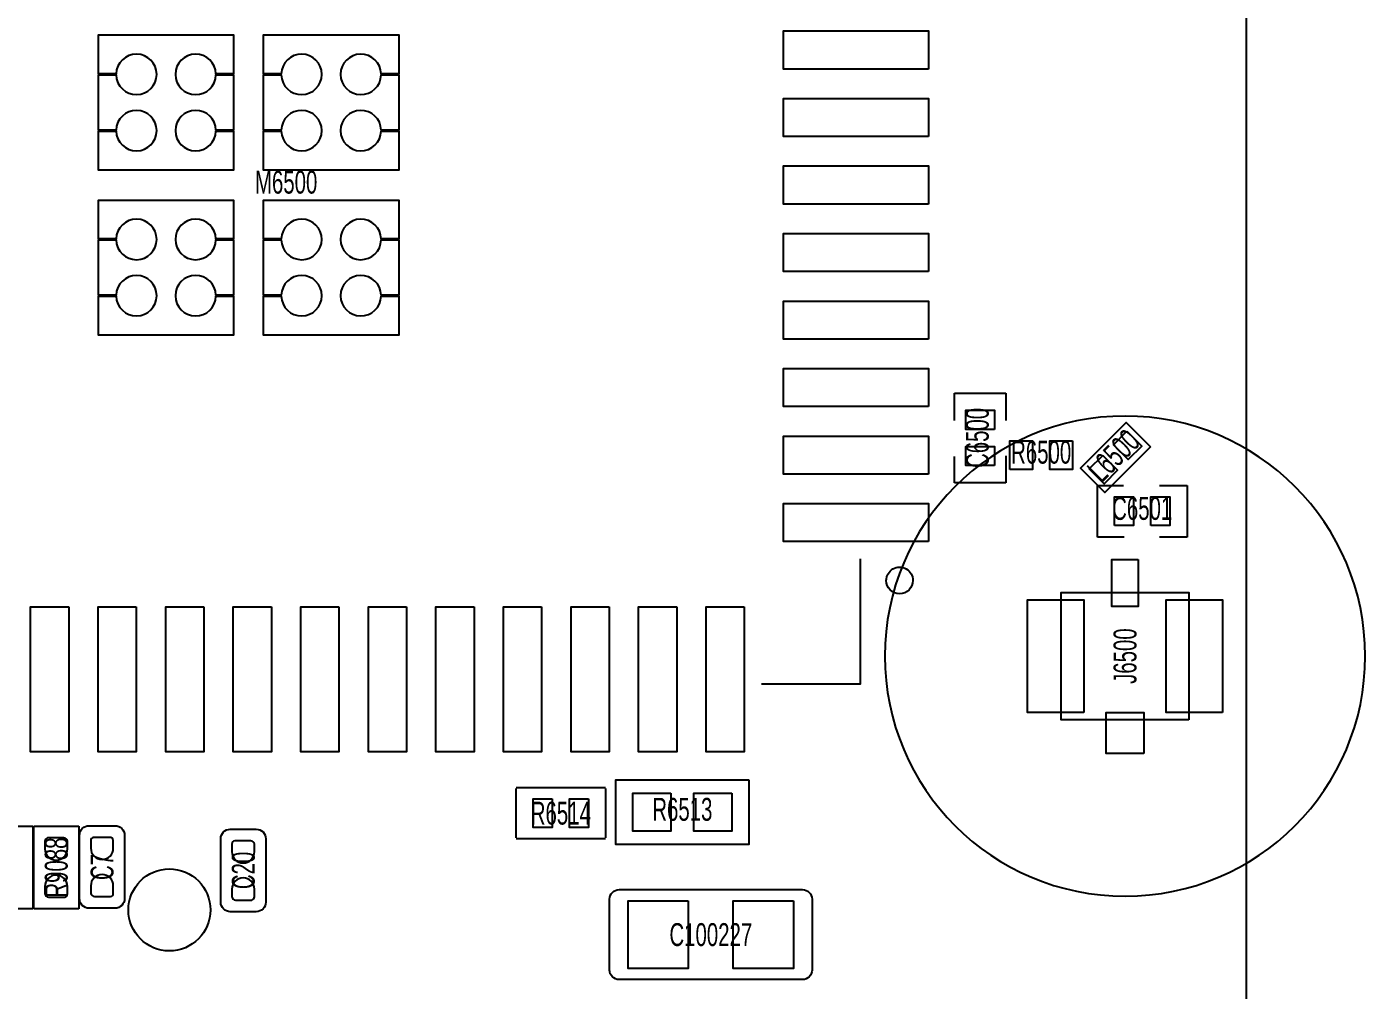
# Model space of a CAD drawing. Extents: x -30 to 128, y -44 to 82.
# Drawn here: x 96.34 to 114.17, y 28.63 to 41.47 of the extents above; entities that cross this region are included whole.
import ezdxf
from ezdxf.enums import TextEntityAlignment as Align

# ---------------------------------------------------------------- set-up
doc = ezdxf.new("R2010")
doc.units = 0
for name, color, linetype in [('BG_OUTLINE', 7, 'CONTINUOUS'), ('PG_ASSEMBLY_TOP', 7, 'CONTINUOUS'), ('PG_SILKSCREEN_TOP', 7, 'CONTINUOUS'), ('PIN_TOP', 3, 'CONTINUOUS'), ('RD_ASSEMBLY_TOP', 70, 'CONTINUOUS'), ('RD_SILKSCREEN_TOP', 7, 'CONTINUOUS')]:
    doc.layers.add(name, color=color, linetype=linetype)

msp = doc.modelspace()

# ---------------------------------------------------------------- linework, layer by layer
at = {"layer": 'BG_OUTLINE'}
msp.add_lwpolyline([(-2.54, 28.507944), (-2.54, 67.507866, -0.414214), (-0.508, 69.539866), (110.555786, 69.539866, -0.414214), (112.587786, 67.507866), (112.587786, -11.684, -0.414214), (110.555786, -13.716), (-0.508, -13.716, -0.414214), (-2.54, -11.684), (-2.54, 28.507944)], format="xyb", dxfattribs=at)
at = {"layer": 'PG_ASSEMBLY_TOP'}
for points in [[(108.701332, 36.586668), (109.387132, 36.586668)], [(108.701332, 36.221416), (108.701332, 36.586668)], [(109.387132, 36.586668), (109.387132, 36.220146)], [(111.314484, 35.872674), (110.703868, 35.262058), (110.38078, 35.585146), (110.991396, 36.195762), (111.314484, 35.872674)], [(108.701332, 35.392868), (108.701332, 35.74034)], [(109.387132, 35.751008), (109.387132, 35.392868)], [(109.387132, 35.392868), (108.701332, 35.392868)], [(110.606332, 34.668968), (110.606332, 35.354768)], [(110.606332, 35.354768), (110.953804, 35.354768)], [(111.43488, 35.354768), (111.800132, 35.354768)], [(111.800132, 35.354768), (111.800132, 34.668968)], [(110.964472, 34.668968), (110.606332, 34.668968)], [(111.800132, 34.668968), (111.43361, 34.668968)], [(105.966006, 31.428182), (104.188006, 31.428182), (104.188006, 30.573218), (105.966006, 30.573218), (105.966006, 31.428182)], [(102.860856, 31.330646), (104.054656, 31.330646)], [(102.860856, 30.66034), (102.860856, 31.315152)], [(104.054656, 31.315152), (104.054656, 30.66034)], [(95.825056, 30.812486), (96.425004, 30.812486)], [(96.425004, 30.812486), (96.425004, 29.712666)], [(96.435672, 30.812232), (97.03562, 30.812232)], [(96.435672, 29.712412), (96.435672, 30.812232)], [(97.03562, 30.812232), (97.03562, 29.712412)], [(97.04578, 29.847286), (97.04578, 30.69336)], [(97.17278, 30.82036), (97.518982, 30.82036)], [(97.645982, 30.69336), (97.645982, 29.847286)], [(99.054412, 30.773878), (99.400614, 30.773878)], [(98.927412, 29.800804), (98.927412, 30.646878)], [(99.527614, 30.646878), (99.527614, 29.800804)], [(104.054656, 30.644846), (102.860856, 30.644846)], [(96.425004, 29.712666), (95.825056, 29.712666)], [(97.03562, 29.712412), (96.435672, 29.712412)], [(97.518982, 29.720286), (97.17278, 29.720286)], [(99.400614, 29.673804), (99.054412, 29.673804)]]:
    msp.add_lwpolyline(points, dxfattribs=at)
for points in [[(114.174524, 33.081214, 1), (107.77474, 33.081214, 1), (114.174524, 33.081214)], [(97.04578, 30.69336, -0.414214), (97.17278, 30.82036)], [(97.518982, 30.82036, -0.414214), (97.645982, 30.69336)], [(98.927412, 30.646878, -0.414214), (99.054412, 30.773878)], [(99.400614, 30.773878, -0.414214), (99.527614, 30.646878)], [(97.17278, 29.720286, -0.414214), (97.04578, 29.847286)], [(97.645982, 29.847286, -0.414214), (97.518982, 29.720286)], [(99.054412, 29.673804, -0.414214), (98.927412, 29.800804)], [(99.527614, 29.800804, -0.414214), (99.400614, 29.673804)]]:
    msp.add_lwpolyline(points, format="xyb", dxfattribs=at)
msp.add_lwpolyline([(111.824516, 32.23133), (110.124748, 32.23133), (110.124748, 33.931098), (111.824516, 33.931098)], close=True, dxfattribs=at)
msp.add_lwpolyline([(106.677968, 29.96819, -0.414214), (106.804968, 29.84119), (106.804968, 28.89631, -0.414214), (106.677968, 28.76931), (104.234488, 28.76931, -0.414214), (104.107488, 28.89631), (104.107488, 29.84119, -0.414214), (104.234488, 29.96819)], format="xyb", close=True, dxfattribs=at)
at = {"layer": 'PG_SILKSCREEN_TOP'}
msp.add_lwpolyline([(106.131106, 32.711136), (107.448604, 32.711136), (107.448604, 34.378392)], dxfattribs=at)
msp.add_lwpolyline([(108.148882, 34.089848, -0.999651), (107.793536, 34.089848, -1.000349), (108.148882, 34.089848)], format="xyb", dxfattribs=at)
at = {"layer": 'PIN_TOP'}
for points in [[(108.354114, 40.907208), (106.423714, 40.907208), (106.423714, 41.415208), (108.354114, 41.415208)], [(108.354114, 40.007032), (106.423714, 40.007032), (106.423714, 40.515032), (108.354114, 40.515032)], [(108.354114, 39.10711), (106.423714, 39.10711), (106.423714, 39.61511), (108.354114, 39.61511)], [(108.354114, 38.207188), (106.423714, 38.207188), (106.423714, 38.715188), (108.354114, 38.715188)], [(108.354114, 37.307012), (106.423714, 37.307012), (106.423714, 37.815012), (108.354114, 37.815012)], [(108.354114, 36.40709), (106.423714, 36.40709), (106.423714, 36.91509), (108.354114, 36.91509)], [(109.234732, 36.104068), (108.853732, 36.104068), (108.853732, 36.358068), (109.234732, 36.358068)], [(111.000196, 36.079039), (111.197761, 35.881474), (111.018156, 35.701869), (110.820591, 35.899434)], [(108.354114, 35.507168), (106.423714, 35.507168), (106.423714, 36.015168), (108.354114, 36.015168)], [(109.234732, 35.621468), (108.853732, 35.621468), (108.853732, 35.875468), (109.234732, 35.875468)], [(109.437932, 35.570668), (109.437932, 35.951668), (109.742732, 35.951668), (109.742732, 35.570668)], [(110.276132, 35.951668), (110.276132, 35.570668), (109.971332, 35.570668), (109.971332, 35.951668)], [(110.677108, 35.755951), (110.874673, 35.558386), (110.695068, 35.378781), (110.497503, 35.576346)], [(110.834932, 34.821368), (110.834932, 35.202368), (111.088932, 35.202368), (111.088932, 34.821368)], [(111.317532, 34.821368), (111.317532, 35.202368), (111.571532, 35.202368), (111.571532, 34.821368)], [(108.354114, 34.606992), (106.423714, 34.606992), (106.423714, 35.114992), (108.354114, 35.114992)], [(111.149638, 34.37128), (111.149638, 33.74136), (110.799626, 33.74136), (110.799626, 34.37128)], [(96.902524, 33.736026), (96.902524, 31.805626), (96.394524, 31.805626), (96.394524, 33.736026)], [(97.8027, 33.736026), (97.8027, 31.805626), (97.2947, 31.805626), (97.2947, 33.736026)], [(98.702622, 33.736026), (98.702622, 31.805626), (98.194622, 31.805626), (98.194622, 33.736026)], [(99.602544, 33.736026), (99.602544, 31.805626), (99.094544, 31.805626), (99.094544, 33.736026)], [(100.50272, 33.736026), (100.50272, 31.805626), (99.99472, 31.805626), (99.99472, 33.736026)], [(101.402642, 33.736026), (101.402642, 31.805626), (100.894642, 31.805626), (100.894642, 33.736026)], [(102.302564, 33.736026), (102.302564, 31.805626), (101.794564, 31.805626), (101.794564, 33.736026)], [(103.20274, 33.736026), (103.20274, 31.805626), (102.69474, 31.805626), (102.69474, 33.736026)], [(104.102662, 33.736026), (104.102662, 31.805626), (103.594662, 31.805626), (103.594662, 33.736026)], [(105.002584, 33.736026), (105.002584, 31.805626), (104.494584, 31.805626), (104.494584, 33.736026)], [(105.902506, 33.736026), (105.902506, 31.805626), (105.394506, 31.805626), (105.394506, 33.736026)], [(110.424595, 32.331152), (109.674533, 32.331152), (109.674533, 33.831276), (110.424595, 33.831276)], [(112.274731, 32.331152), (111.524669, 32.331152), (111.524669, 33.831276), (112.274731, 33.831276)], [(111.224695, 31.781369), (110.724569, 31.781369), (110.724569, 32.331279), (111.224695, 32.331279)], [(104.924606, 31.2547), (104.924606, 30.7467), (104.416606, 30.7467), (104.416606, 31.2547)], [(105.737406, 31.2547), (105.737406, 30.7467), (105.229406, 30.7467), (105.229406, 31.2547)], [(103.343456, 31.178246), (103.343456, 30.797246), (103.089456, 30.797246), (103.089456, 31.178246)], [(103.826056, 31.178246), (103.826056, 30.797246), (103.572056, 30.797246), (103.572056, 31.178246)], [(105.156254, 29.818711), (105.156254, 28.918789), (104.356154, 28.918789), (104.356154, 29.818711)], [(106.556302, 29.818711), (106.556302, 28.918789), (105.756202, 28.918789), (105.756202, 29.818711)]]:
    msp.add_lwpolyline(points, close=True, dxfattribs=at)
for points in [[(98.863658, 40.093392, 0.986916), (98.323654, 40.08628, 0.986916), (98.863658, 40.079168), (99.098608, 40.079168), (99.098608, 39.561262), (97.298764, 39.561262), (97.298764, 40.079168), (97.533714, 40.079168, 0.986916), (98.073718, 40.08628, 0.986916), (97.533714, 40.093392), (97.298764, 40.093392), (97.298764, 40.828976), (97.533714, 40.828976, 0.986916), (98.073718, 40.836088, 0.986916), (97.533714, 40.8432), (97.298764, 40.8432), (97.298764, 41.361106), (99.098608, 41.361106), (99.098608, 40.8432), (98.863658, 40.8432, 0.986916), (98.323654, 40.836088, 0.986916), (98.863658, 40.828976), (99.098608, 40.828976), (99.098608, 40.093392)], [(101.063806, 40.093392, 0.986916), (100.523802, 40.08628, 0.986916), (101.063806, 40.079168), (101.298756, 40.079168), (101.298756, 39.561262), (99.498912, 39.561262), (99.498912, 40.079168), (99.733862, 40.079168, 0.986916), (100.273866, 40.08628, 0.986916), (99.733862, 40.093392), (99.498912, 40.093392), (99.498912, 40.828976), (99.733862, 40.828976, 0.986916), (100.273866, 40.836088, 0.986916), (99.733862, 40.8432), (99.498912, 40.8432), (99.498912, 41.361106), (101.298756, 41.361106), (101.298756, 40.8432), (101.063806, 40.8432, 0.986916), (100.523802, 40.836088, 0.986916), (101.063806, 40.828976), (101.298756, 40.828976), (101.298756, 40.093392)], [(98.863658, 37.893244, 0.986916), (98.323654, 37.886132, 0.986916), (98.863658, 37.87902), (99.098608, 37.87902), (99.098608, 37.361114), (97.298764, 37.361114), (97.298764, 37.87902), (97.533714, 37.87902, 0.986916), (98.073718, 37.886132, 0.986916), (97.533714, 37.893244), (97.298764, 37.893244), (97.298764, 38.628828), (97.533714, 38.628828, 0.986916), (98.073718, 38.63594, 0.986916), (97.533714, 38.643052), (97.298764, 38.643052), (97.298764, 39.160958), (99.098608, 39.160958), (99.098608, 38.643052), (98.863658, 38.643052, 0.986916), (98.323654, 38.63594, 0.986916), (98.863658, 38.628828), (99.098608, 38.628828), (99.098608, 37.893244)], [(101.063806, 37.893244, 0.986916), (100.523802, 37.886132, 0.986916), (101.063806, 37.87902), (101.298756, 37.87902), (101.298756, 37.361114), (99.498912, 37.361114), (99.498912, 37.87902), (99.733862, 37.87902, 0.986916), (100.273866, 37.886132, 0.986916), (99.733862, 37.893244), (99.498912, 37.893244), (99.498912, 38.628828), (99.733862, 38.628828, 0.986916), (100.273866, 38.63594, 0.986916), (99.733862, 38.643052), (99.498912, 38.643052), (99.498912, 39.160958), (101.298756, 39.160958), (101.298756, 38.643052), (101.063806, 38.643052, 0.986916), (100.523802, 38.63594, 0.986916), (101.063806, 38.628828), (101.298756, 38.628828), (101.298756, 37.893244)], [(96.88576, 30.512512), (96.88576, 30.614112, 0.375524), (96.837246, 30.65653), (96.621346, 30.65653, 0.365699), (96.585532, 30.614112), (96.585532, 30.512512, 0.999521)], [(97.496122, 30.52064), (97.496122, 30.62224, 0.375524), (97.447608, 30.664658), (97.231708, 30.664658, 0.365699), (97.195894, 30.62224), (97.195894, 30.52064, 0.999521)], [(99.3775, 30.473904), (99.3775, 30.575504, 0.375524), (99.328986, 30.617922), (99.113086, 30.617922, 0.365699), (99.077272, 30.575504), (99.077272, 30.473904, 0.999521)], [(96.585532, 30.012132), (96.585532, 29.910532, 0.375524), (96.634046, 29.868114), (96.849946, 29.868114, 0.365699), (96.88576, 29.910532), (96.88576, 30.012132, 0.999521)], [(97.195894, 30.02026), (97.195894, 29.91866, 0.375524), (97.244408, 29.876242), (97.460308, 29.876242, 0.365699), (97.496122, 29.91866), (97.496122, 30.02026, 0.999521)], [(99.077272, 29.973524), (99.077272, 29.871924, 0.375524), (99.125786, 29.829506), (99.341686, 29.829506, 0.365699), (99.3775, 29.871924), (99.3775, 29.973524, 0.999521)]]:
    msp.add_lwpolyline(points, format="xyb", close=True, dxfattribs=at)
msp.add_circle((98.243136, 29.69768), 0.5461, dxfattribs=at)

# ---------------------------------------------------------------- texts
at = {"layer": 'RD_ASSEMBLY_TOP', "width": 0.666667}
for s, p in [('M6500', (99.798632, 39.24681)), ('R6500', (109.857032, 35.646868)), ('C6501', (111.203232, 34.897568)), ('R6513', (105.077006, 30.8864)), ('C100227', (105.456228, 29.21635))]:
    msp.add_text(s, height=0.3048, dxfattribs=at).set_placement(p, align=Align.CENTER)
for s, rotation, p in [('C6500', 90, (109.158532, 35.989768)), ('L6500', 45, (110.928404, 35.648138)), ('J6500', 90, (111.127032, 33.081214)), ('R9088', 90, (96.888046, 30.262322)), ('C7', 90, (97.498408, 30.270196)), ('C20', 90, (99.38004, 30.223968))]:
    msp.add_text(s, height=0.3048, rotation=rotation, dxfattribs=at).set_placement(p, align=Align.CENTER)
at = {"layer": 'RD_SILKSCREEN_TOP', "width": 0.666667}
msp.add_text('J6500', height=0.3048, rotation=90, dxfattribs=at).set_placement((111.127032, 33.081214), align=Align.CENTER)
for s, p in [('R6514', (103.457756, 30.835346)), ('C100227', (105.456228, 29.21635))]:
    msp.add_text(s, height=0.3048, dxfattribs=at).set_placement(p, align=Align.CENTER)

doc.saveas('drawing.dxf')
